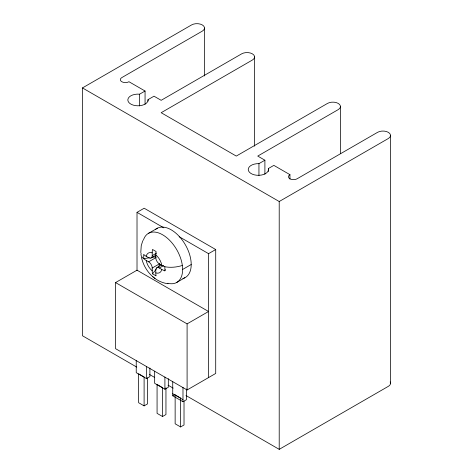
<?xml version="1.0" encoding="UTF-8"?>
<svg xmlns="http://www.w3.org/2000/svg" width="473" height="473" viewBox="0 0 473 473"><rect width="100%" height="100%" fill="white"/><g stroke="black" fill="none" stroke-linecap="round" stroke-linejoin="round"><path stroke-width="0.71" d="M144.105 405.875L144.105 376.963L138.642 373.806L138.642 402.724L144.105 405.875L147.523 403.907L147.523 377.886M163.711 265.513L159.371 268.02A5.061 2.921 60 0 0 155.794 270.083L155.8 273.288A18.879 10.897 -60 0 0 155.942 275.085L156.078 275.865L152.513 273.849A18.559 10.713 -60 0 1 152.223 271.248L152.217 268.02A5.061 2.921 60 0 0 148.64 261.823L145.844 260.203A18.879 10.897 0 0 1 144.383 259.192L143.739 258.654L143.739 254.521A18.559 10.713 0 0 0 145.844 256.07L148.64 257.69A5.061 2.921 60 0 0 152.217 255.627L152.223 252.387A18.879 10.897 -60 0 1 152.365 250.454L152.513 249.454L156.09 251.524A18.559 10.713 -60 0 0 155.8 254.45L155.794 257.69A5.061 2.921 60 0 0 159.371 263.887L161.813 265.294A11.322 6.539 60 0 0 155.794 254.876M162.535 416.518L162.535 387.606L157.071 384.448L157.071 413.361L162.535 416.518L165.952 414.543L165.952 387.801M180.603 426.948L180.603 398.035L175.14 394.878L175.14 423.796L180.603 426.948L184.021 424.979L184.021 401.122M161.878 265.335L162.133 265.477A18.879 10.897 0 0 0 163.93 266.346L164.864 266.719L164.864 270.852A18.559 10.713 0 0 1 162.18 269.634L161.878 269.462M142.787 240.668L141.238 245.694L140.788 252.576M164.864 270.852L165.449 269.586M152.513 273.849L156.114 269.374M157.462 267.688L160.164 264.33M156.48 268.049L161.299 265.217M176.583 282.529L184.848 277.74M136.762 367.107L82.462 335.759L82.462 87.925L191.571 24.933A7.586 4.381 0 0 1 202.302 24.933A7.586 4.381 0 0 1 202.302 31.129L121.815 77.596A5.061 2.921 0 0 0 121.815 81.728A5.061 2.921 0 0 0 128.969 81.728L145.063 91.023L145.063 104.297M264.898 174.224L264.898 160.211L257.744 156.078L338.23 109.612A7.586 4.381 0 0 0 338.23 103.416A7.586 4.381 0 0 0 327.499 103.416L236.281 156.078L161.163 112.71L252.381 60.041A7.586 4.381 0 0 0 252.381 53.845A7.586 4.381 0 0 0 241.65 53.845L161.163 100.317L154.009 96.185L148.055 99.626A10.116 5.842 0 0 1 137.797 105.798A10.116 5.842 0 0 1 127.876 99.442A10.116 5.842 0 0 1 139.576 94.192L145.063 91.023M137.016 270.627L137.016 212.359L144.17 208.226L215.712 249.531L215.712 373.451L187.095 389.971L115.554 348.666L115.554 282.576L137.016 270.184L208.558 311.494L187.095 323.881L115.554 282.576M289.943 179.09L289.943 174.667L273.843 165.373L268.351 168.542A10.116 5.842 0 0 1 259.257 175.3A10.116 5.842 0 0 1 248.248 169.571A10.116 5.842 0 0 1 258.944 163.646L264.898 160.211M152.217 255.627L156.557 253.12M148.64 261.823L156.078 257.531M152.217 268.02L159.655 263.727M82.462 87.925L279.212 201.516L388.315 138.524A7.586 4.381 0 0 0 388.315 132.328A7.586 4.381 0 0 0 377.584 132.328L297.097 178.794A5.061 2.921 0 0 1 289.943 178.794A5.061 2.921 0 0 1 289.943 174.667M179.178 236.701L208.558 253.664L215.712 249.531M182.625 269.462L191.21 264.508M136.23 360.473L136.23 372.671L146.482 378.583L149.9 376.614L149.9 368.006M154.659 371.122L154.659 383.313L164.906 389.232L168.323 387.263L168.323 378.654M172.728 381.451L172.728 395.795L175.004 394.482M172.728 395.795L182.98 401.713L186.392 399.738L186.392 388.983M185.948 395.505L279.212 449.35L388.315 386.358A7.586 4.381 0 0 0 390.178 381.93M148.605 233.26L157.503 228.14M150.745 258.116L155.605 255.355M149.415 257.773L143.739 258.654A17.98 8.502 -7.7 0 1 141.149 253.144M151.543 257.442L155.806 256.786M167.992 283.711C154.559 282.121 144.206 270.195 141.48 257.395M137.016 212.359L163.847 227.85M159.371 268.02L161.813 269.427A11.322 6.539 60 0 1 155.794 272.897M149.539 374.486L154.647 377.436M168.063 385.182L173.171 388.132M172.728 393.731L182.98 399.65M153.979 277.663L155.008 278.52M152.353 276.327L153.222 277.048M390.538 135.426L390.538 383.26M340.454 106.514L340.454 153.719M279.212 201.516L279.212 449.35M268.351 168.542L268.351 171.492M258.944 163.646L258.944 175.448M254.604 56.943L254.604 146.192M208.558 253.664L208.558 377.584M204.525 28.031L204.525 75.976M187.095 323.881L187.095 389.971M182.98 387.369L182.98 401.713M164.906 377.04L164.906 389.232M148.055 99.626L148.055 101.098M146.482 366.392L146.482 378.583M139.576 94.192L139.576 105.993M155.321 229.647A28.333 16.354 60 0 1 185.599 245.209A28.333 16.354 60 0 1 182.832 278.485M143.396 240.195A28.333 16.354 60 0 1 176.932 250.028A28.333 16.354 60 0 1 167.844 283.25M182.341 265.442A17.98 8.502 -7.7 0 1 164.864 266.719M152.217 270.834A11.322 6.539 60 0 1 146.204 260.416M146.204 256.283A11.322 6.539 60 0 1 152.217 252.807"/></g></svg>
